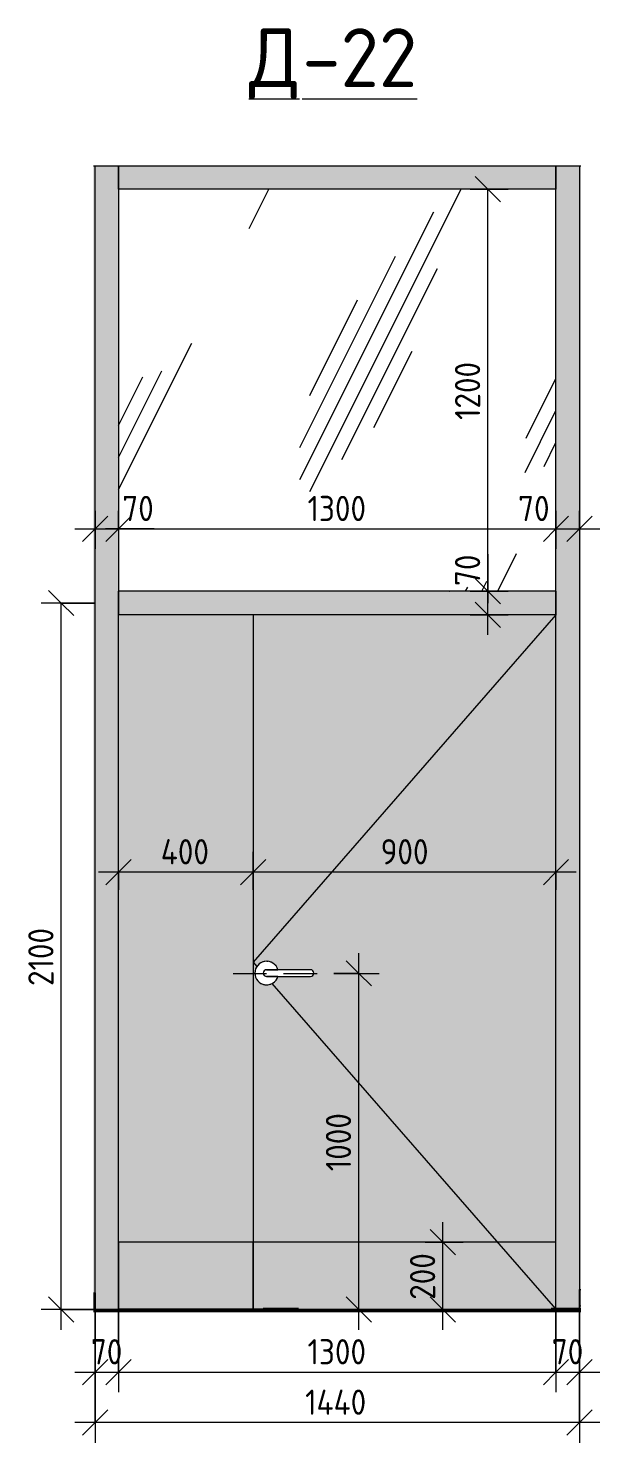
# Model space of a CAD drawing. Header units: millimetres. Extents: x 1399 to 16487, y 7988 to 12644.
# Drawn here: x 9080 to 10778, y 8004 to 12208 of the extents above; entities that cross this region are included whole.
import ezdxf

# ---------------------------------------------------------------- set-up
doc = ezdxf.new("R2010")
doc.units = ezdxf.units.MM
doc.linetypes.add('ADSK_Штрих_ш2 п1', pattern=[150, 100, -50])
for name, color, linetype, lineweight in [('A-ANNO-DIMS', 7, 'Continuous', 9), ('A-ANNO-DIMS-50', 7, 'Continuous', 9), ('A-DETL', 7, 'Continuous', 9), ('A-DETL-1', 7, 'ADSK_Штрих_ш2 п1', 9), ('A-DOOR-1', 7, 'Continuous', 9), ('A-FLOR', 7, 'Continuous', 9), ('A-GENM', 7, 'Continuous', 9), ('A-GLAZ-CURT', 7, 'Continuous', 9), ('A-GLAZ-CWMG', 7, 'Continuous', 9), ('A-WALL-PATT', 7, 'Continuous', 9), ('I-WALL', 7, 'Continuous', 9)]:
    doc.layers.add(name, color=color, linetype=linetype, lineweight=lineweight)
for name, color, linetype, lineweight, true_color in [('A-DETL-GENF-1', 7, 'Continuous', 9, 0xeeeeee), ('A-FLOR-1', 7, 'Continuous', 9, 0x787878), ('A-FLOR-FNSH-1', 7, 'Continuous', 25, 0x3c3c3c), ('G-ANNO-TEXT-1', 7, 'Continuous', 9, 0x3c3c3c)]:
    doc.layers.add(name, color=color, linetype=linetype, lineweight=lineweight, true_color=true_color)
doc.styles.add('GOST Common', font='GOST_Common.ttf', dxfattribs={"height": 175})
doc.styles.add('ISOCPEUR', font='isocpeur.ttf', dxfattribs={"width": 0.9, "height": 75})
doc.dimstyles.new('ISO-1_5', dxfattribs={"dimscale": 304.8, "dimtxt": 74.698588, "dimasz": 0.246063, "dimexe": 0.19685, "dimexo": 0, "dimgap": 0, "dimtad": 1, "dimdec": 0, "dimrnd": 10, "dimzin": 0, "dimdsep": 46, "dimtxsty": 'ISOCPEUR', "dimblk1": 'OBLIQUE', "dimblk2": 'OBLIQUE', "dimsah": 1, "dimcen": 0.09, "dimdle": 0.19685, "dimazin": 0, "dimtfac": 1, "dimtdec": 4, "dimtix": 1, "dimtmove": 0, "dimatfit": 3, "dimfxl": 1, "dimtvp": 1, "dimtolj": 1, "dimtzin": 0, "dimarcsym": 2})
doc.dimstyles.new('ISO-1_5_1', dxfattribs={"dimscale": 304.8, "dimtxt": 74.698588, "dimasz": 0.246063, "dimexe": 0.19685, "dimexo": 0, "dimgap": 0, "dimtad": 1, "dimdec": 0, "dimrnd": 10, "dimzin": 0, "dimdsep": 46, "dimtxsty": 'ISOCPEUR', "dimblk1": 'OBLIQUE', "dimblk2": 'OBLIQUE', "dimsah": 1, "dimcen": 0.09, "dimdle": 0.19685, "dimazin": 0, "dimtfac": 1, "dimtdec": 4, "dimtix": 1, "dimtmove": 1, "dimatfit": 3, "dimfxl": 1, "dimtvp": 1, "dimtolj": 1, "dimtzin": 0, "dimarcsym": 2})

# ---------------------------------------------------------------- blocks, each defined once
blk = doc.blocks.new('Плинтус - Плинтус темный _ст_школа_-33413156-Д-22 3 этаж')
at = {"layer": 'A-GENM'}
blk.add_hatch(color=256, dxfattribs=at).paths.add_polyline_path([(-24051, 8400), (-24051, 8450), (-24055.8, 8450), (-24055.8, 8400)])
for p, q in [((-24055.8, 8450), (-24051, 8450)), ((-24051, 8450), (-24051, 8400))]:
    blk.add_line(p, q, dxfattribs=at)
blk = doc.blocks.new('Плинтус - Плинтус темный _ст_школа_-33413114-Д-22 3 этаж')
at = {"layer": 'A-GENM'}
blk.add_hatch(color=256, dxfattribs=at).paths.add_polyline_path([(-22607.6, 8410), (-22607.6, 8460), (-22611, 8460), (-22611, 8410)])
for p, q in [((-22611, 8460), (-22607.6, 8460)), ((-22611, 8410), (-22611, 8460)), ((-22607.6, 8410), (-22611, 8410))]:
    blk.add_line(p, q, dxfattribs=at)
blk = doc.blocks.new('Прямоугольный импост - 50 x 70 мм-31927764-Д-22 3 этаж')
at = {"layer": 'A-GLAZ-CWMG'}
blk.add_hatch(color=256, dxfattribs=at).paths.add_polyline_path([(-24051, 8400), (-23981, 8400), (-23981, 10500), (-24051, 10500), (-24051, 8450)])
blk.add_line((-23981, 10500), (-23981, 10465), dxfattribs=at)
blk = doc.blocks.new('Дверь_Витражная_остекление_ - ДВН_ДАО_Главный вход_1200 в свету Д-22 _п_-31928779-Д-22 3 этаж')
at = {"layer": 'A-DOOR-1'}
blk.add_hatch(color=256, dxfattribs=at).paths.add_polyline_path([(-23581, 8600), (-23581, 10465), (-23981, 10465), (-23981, 8600)])
h = blk.add_hatch(color=256, dxfattribs=at)
h.paths.add_polyline_path([(-23331.7, 8600), (-22681, 8600), (-22681, 10465), (-23581, 10465), (-23581, 8600)])
h.paths.add_polyline_path([(-23541, 9365), (-23550.5, 9366.3), (-23558.8, 9369.9), (-23565.9, 9375.4), (-23571.4, 9382.7), (-23574.8, 9391), (-23576, 9400), (-23574.8, 9409.1), (-23571.3, 9417.5), (-23565.7, 9424.7), (-23558, 9430.5), (-23548.9, 9434), (-23541, 9435), (-23531.9, 9433.8), (-23523.5, 9430.3), (-23516.3, 9424.7), (-23510.7, 9417.5), (-23507.2, 9410), (-23408.4, 9409.7), (-23404.4, 9407.4), (-23403.1, 9406), (-23402.1, 9404.4), (-23401.3, 9402.6), (-23401.2, 9398.4), (-23402.1, 9395.6), (-23402.3, 9395), (-23405.2, 9391.9), (-23407.7, 9390.6), (-23408.4, 9390.3), (-23415.4, 9390), (-23507.5, 9390), (-23511.1, 9381.7), (-23516.8, 9374.7), (-23524.1, 9369.3), (-23532.5, 9366), (-23541, 9365)])
for p, q in [((-23981, 8400), (-23981, 10465)), ((-23581, 10465), (-23981, 10465)), ((-22681, 10465), (-23581, 9432.5)), ((-23581, 10465), (-23581, 8402)), ((-23581, 9432.5), (-23569.7, 9419.6)), ((-23411, 9410), (-23541, 9410)), ((-23541, 9410), (-23507.5, 9410)), ((-23541, 9390), (-23411, 9390)), ((-23507.5, 9390), (-23541, 9390)), ((-23426, 9410), (-23526, 9410)), ((-23526, 9390), (-23426, 9390)), ((-23525.5, 9368.8), (-22682.7, 8402))]:
    blk.add_line(p, q, dxfattribs=at)
at = {"layer": 'A-DOOR-1', "flags": 128}
for points in [[(-23526, 9410), (-23526.6, 9410), (-23527.2, 9410), (-23527.8, 9410), (-23528.4, 9410), (-23529, 9410), (-23529.6, 9410), (-23530.1, 9410), (-23530.7, 9410), (-23531.3, 9410), (-23531.8, 9410), (-23532.4, 9410), (-23532.9, 9410), (-23533.5, 9410), (-23534, 9410), (-23534.5, 9410), (-23535, 9410), (-23535.4, 9410), (-23535.9, 9410), (-23536.3, 9410), (-23536.8, 9410), (-23537.2, 9410), (-23537.6, 9410), (-23537.9, 9410), (-23538.3, 9410), (-23538.6, 9410), (-23538.9, 9410), (-23539.2, 9410), (-23539.5, 9410), (-23539.8, 9410), (-23540, 9410), (-23540.2, 9410), (-23540.4, 9410), (-23540.5, 9410), (-23540.7, 9410), (-23540.8, 9410), (-23540.9, 9410), (-23540.9, 9410), (-23541, 9410), (-23541, 9410)], [(-23541, 9390), (-23541, 9390), (-23540.9, 9390), (-23540.8, 9390), (-23540.7, 9390), (-23540.6, 9390), (-23540.4, 9390), (-23540.2, 9390), (-23540, 9390), (-23539.8, 9390), (-23539.6, 9390), (-23539.3, 9390), (-23539, 9390), (-23538.7, 9390), (-23538.4, 9390), (-23538, 9390), (-23537.7, 9390), (-23537.3, 9390), (-23536.9, 9390), (-23536.5, 9390), (-23536, 9390), (-23535.6, 9390), (-23535.1, 9390), (-23534.6, 9390), (-23534.1, 9390), (-23533.6, 9390), (-23533.1, 9390), (-23532.5, 9390), (-23532, 9390), (-23531.4, 9390), (-23530.9, 9390), (-23530.3, 9390), (-23529.7, 9390), (-23529.1, 9390), (-23528.5, 9390), (-23528, 9390), (-23527.4, 9390), (-23526.8, 9390), (-23526.2, 9390), (-23526, 9390)], [(-23411, 9410), (-23411, 9410), (-23411.1, 9410), (-23411.2, 9410), (-23411.3, 9410), (-23411.4, 9410), (-23411.6, 9410), (-23411.8, 9410), (-23412, 9410), (-23412.2, 9410), (-23412.4, 9410), (-23412.7, 9410), (-23413, 9410), (-23413.3, 9410), (-23413.6, 9410), (-23414, 9410), (-23414.3, 9410), (-23414.7, 9410), (-23415.1, 9410), (-23415.5, 9410), (-23416, 9410), (-23416.4, 9410), (-23416.9, 9410), (-23417.4, 9410), (-23417.9, 9410), (-23418.4, 9410), (-23418.9, 9410), (-23419.5, 9410), (-23420, 9410), (-23420.6, 9410), (-23421.1, 9410), (-23421.7, 9410), (-23422.3, 9410), (-23422.9, 9410), (-23423.5, 9410), (-23424, 9410), (-23424.6, 9410), (-23425.2, 9410), (-23425.8, 9410), (-23426, 9410)], [(-23426, 9390), (-23425.4, 9390), (-23424.8, 9390), (-23424.2, 9390), (-23423.6, 9390), (-23423, 9390), (-23422.4, 9390), (-23421.9, 9390), (-23421.3, 9390), (-23420.7, 9390), (-23420.2, 9390), (-23419.6, 9390), (-23419.1, 9390), (-23418.5, 9390), (-23418, 9390), (-23417.5, 9390), (-23417, 9390), (-23416.6, 9390), (-23416.1, 9390), (-23415.7, 9390), (-23415.2, 9390), (-23414.8, 9390), (-23414.4, 9390), (-23414.1, 9390), (-23413.7, 9390), (-23413.4, 9390), (-23413.1, 9390), (-23412.8, 9390), (-23412.5, 9390), (-23412.2, 9390), (-23412, 9390), (-23411.8, 9390), (-23411.6, 9390), (-23411.5, 9390), (-23411.3, 9390), (-23411.2, 9390), (-23411.1, 9390), (-23411.1, 9390), (-23411, 9390), (-23411, 9390)]]:
    blk.add_lwpolyline(points, dxfattribs=at)
at = {"layer": 'A-DOOR-1'}
for centre, radius, start, end in [((-23541, 9400), 35, 16.6015, 180), ((-23541, 9400), 35, 119.0854, 120), ((-23541, 9400), 35, 98.5767, 105), ((-23541, 9400), 35, 83.5447, 90), ((-23541, 9400), 35, 68.5405, 75), ((-23541, 9400), 35, 53.5543, 60), ((-23541, 9400), 35, 38.5805, 45), ((-23541, 9400), 35, 23.6155, 30), ((-23541, 9400), 35, 180, 343.3985), ((-23541, 9400), 10, 90, 270), ((-23541, 9400), 10, 90, 270), ((-23541, 9400), 35, 315, 321.4195), ((-23541, 9400), 35, 330, 336.3845), ((-23411, 9400), 10, 270, 90), ((-23541, 9400), 35, 240, 240.9146), ((-23541, 9400), 35, 255, 261.4233), ((-23541, 9400), 35, 270, 276.4553), ((-23541, 9400), 35, 285, 291.4595), ((-23541, 9400), 35, 300, 306.4457)]:
    blk.add_arc(centre, radius, start, end, dxfattribs=at)
blk = doc.blocks.new('Прямоугольный импост - 50 x 70 мм-31928777-Д-22 3 этаж')
at = {"layer": 'A-GLAZ-CWMG'}
blk.add_hatch(color=256, dxfattribs=at).paths.add_polyline_path([(-23835.4, 11730), (-22681, 11730), (-22681, 11800), (-23981, 11800), (-23981, 11730), (-23937.9, 11730)])
for p, q in [((-23981, 11730), (-23981, 11800)), ((-22681, 11800), (-22681, 11730)), ((-22681, 11730), (-23981, 11730))]:
    blk.add_line(p, q, dxfattribs=at)
blk = doc.blocks.new('Системная панель - Стекло - 40мм-32261946-Д-22 3 этаж')
at = {"layer": 'A-GLAZ-CURT'}
h = blk.add_hatch(dxfattribs=at)
h.set_pattern_fill('FP_1', color=256, style=0, pattern_type=2)
h.set_pattern_definition([(63.435, (127, 63.5), (-511.167, 1533.495), [635, -381, 635, -381, -807.806]), (63.435, (127, 63.5), (-511.167, 1533.495), [-2032, 254, -553.806]), (63.435, (95.2, 95.2), (-511.167, 1533.495), [508, -635, 381, -381, -934.806]), (63.435, (95.2, 95.2), (-511.167, 1533.495), [-1905, 444.5, -490.306]), (63.435, (95.2, 190.5), (-511.167, 1533.495), [381, -762, 254, -381, -1061.806]), (63.435, (95.2, 190.5), (-511.167, 1533.495), [-1778, 571.5, -490.306]), (63.435, (190.5, 95.2), (-511.167, 1533.495), [381, -762, 317.5, -12809.3]), (63.435, (285.8, 190.5), (-511.167, 1533.495), [190.5, -952.5, 127, -12999.8]), (63.435, (127, 349.2), (-511.167, 1533.495), [127, -952.5, 127, -508, -1125.306]), (63.435, (127, 349.2), (-511.167, 1533.495), [-1714.5, 317.5, -807.806]), (63.435, (698.5, 254), (-511.167, 1533.495), [635, -952.5, 762, -503.006]), (63.435, (698.5, 158.8), (-511.167, 1533.495), [889, -635, 952.5, -376.006]), (63.435, (762, 190.5), (-511.167, 1533.495), [1016, -508, 762, -553.806]), (63.435, (857.2, 285.8), (-511.167, 1533.495), [635, -889, 508, -807.806]), (63.435, (762, 476.2), (-511.167, 1533.495), [317.5, -1270, 381, -871.306]), (63.435, (952.5, 381), (-511.167, 1533.495), [254, -1270, 254, -1061.806])])
h.paths.add_polyline_path([(-22681, 10535), (-22681, 11730), (-23981, 11730), (-23981, 10535)])
blk = doc.blocks.new('Прямоугольный импост - 50 x 70 мм-31701779-Д-22 3 этаж')
at = {"layer": 'A-GLAZ-CWMG'}
blk.add_hatch(color=256, dxfattribs=at).paths.add_polyline_path([(-22611, 8402), (-22611, 10500), (-22681, 10500), (-22681, 8402), (-22613.3, 8402)])
blk.add_line((-22681, 8402), (-22681, 10500), dxfattribs=at)
blk = doc.blocks.new('Прямоугольный импост - 50 x 70 мм-31928778-Д-22 3 этаж')
at = {"layer": 'A-GLAZ-CWMG'}
blk.add_hatch(color=256, dxfattribs=at).paths.add_polyline_path([(-23981, 10465), (-22681, 10465), (-22681, 10535), (-23981, 10535), (-23981, 10500)])
for p, q in [((-23981, 10465), (-23981, 10535)), ((-22681, 10535), (-23981, 10535)), ((-22681, 10535), (-22681, 10465)), ((-22681, 10465), (-23581, 10465))]:
    blk.add_line(p, q, dxfattribs=at)
blk = doc.blocks.new('Прямоугольный импост - 50 x 70 мм-32261947-Д-22 3 этаж')
at = {"layer": 'A-GLAZ-CWMG'}
blk.add_hatch(color=256, dxfattribs=at).paths.add_polyline_path([(-24051, 10500), (-23981, 10500), (-23981, 11800), (-24051, 11800), (-24051, 10535)])
blk.add_line((-23981, 11800), (-23981, 10500), dxfattribs=at)
blk = doc.blocks.new('Прямоугольный импост - 50 x 70 мм-32257330-Д-22 3 этаж')
at = {"layer": 'A-GLAZ-CWMG'}
blk.add_hatch(color=256, dxfattribs=at).paths.add_polyline_path([(-22681, 10500), (-22611, 10500), (-22611, 11800), (-22681, 11800), (-22681, 10600)])
blk.add_line((-22681, 10500), (-22681, 11800), dxfattribs=at)
blk = doc.blocks.new('DIMBLOCK26-Д-22 3 этаж')
at = {"layer": 'A-ANNO-DIMS-50'}
for p, q in [((9748.1, 9647.1), (9748.1, 9760.2)), ((10648.1, 9647.1), (10648.1, 9760.2)), ((10708.1, 9700.2), (9748.1, 9700.2)), ((9748.1, 9700.2), (9748.1, 9647.1)), ((10648.1, 9700.2), (10648.1, 9647.1))]:
    blk.add_line(p, q, dxfattribs=at)
at = {"layer": 'A-ANNO-DIMS-50', "lineweight": 20}
for p, q in [((9748.1, 9700.2), (9785.6, 9737.7)), ((10648.1, 9700.2), (10685.6, 9737.7)), ((9748.1, 9700.2), (9710.6, 9662.7)), ((10648.1, 9700.2), (10610.6, 9662.7))]:
    blk.add_line(p, q, dxfattribs=at)
at = {"layer": 'A-ANNO-DIMS-50', "color": 0, "insert": (10127, 9798.2), "char_height": 75, "width": 170.658, "attachment_point": 1, "line_spacing_factor": 1.149209, "style": 'ISOCPEUR'}
blk.add_mtext('900', dxfattribs=at)
blk = doc.blocks.new('_Oblique')
at = {"color": 0, "linetype": 'ByBlock', "lineweight": -2}
blk.add_line((-0.5, -0.5), (0.5, 0.5), dxfattribs=at)
blk = doc.blocks.new('DIMBLOCK27-Д-22 3 этаж')
at = {"layer": 'A-ANNO-DIMS-50'}
for p, q in [((9348.1, 9647.1), (9348.1, 9760.2)), ((9748.1, 9647.1), (9748.1, 9760.2)), ((9748.1, 9700.2), (9288.1, 9700.2)), ((9348.1, 9700.2), (9348.1, 9647.1)), ((9748.1, 9700.2), (9748.1, 9647.1))]:
    blk.add_line(p, q, dxfattribs=at)
at = {"layer": 'A-ANNO-DIMS-50', "lineweight": 20}
for p, q in [((9348.1, 9700.2), (9385.6, 9737.7)), ((9748.1, 9700.2), (9785.6, 9737.7)), ((9348.1, 9700.2), (9310.6, 9662.7)), ((9748.1, 9700.2), (9710.6, 9662.7))]:
    blk.add_line(p, q, dxfattribs=at)
at = {"layer": 'A-ANNO-DIMS-50', "color": 0, "insert": (9473.4, 9798.2), "char_height": 75, "width": 179.277, "attachment_point": 1, "line_spacing_factor": 1.149209, "style": 'ISOCPEUR'}
blk.add_mtext('400', dxfattribs=at)
blk = doc.blocks.new('DIMBLOCK28-Д-22 3 этаж')
at = {"layer": 'A-ANNO-DIMS-50', "lineweight": 20}
for p, q in [((10312.1, 8600), (10274.6, 8637.5)), ((10312.1, 8600), (10349.6, 8562.5)), ((10312.1, 8400), (10274.6, 8437.5)), ((10312.1, 8400), (10349.6, 8362.5))]:
    blk.add_line(p, q, dxfattribs=at)
at = {"layer": 'A-ANNO-DIMS-50'}
for p, q in [((10312.1, 8340), (10312.1, 8660)), ((10259.1, 8600), (10372.1, 8600)), ((10312.1, 8600), (10259.1, 8600)), ((10259.1, 8400), (10372.1, 8400)), ((10312.1, 8400), (10259.1, 8400))]:
    blk.add_line(p, q, dxfattribs=at)
at = {"layer": 'A-ANNO-DIMS-50', "color": 0, "insert": (10214.1, 8428.9), "char_height": 75, "width": 170.658, "attachment_point": 1, "rotation": 90, "line_spacing_factor": 1.149209, "style": 'ISOCPEUR'}
blk.add_mtext('200', dxfattribs=at)
blk = doc.blocks.new('DIMBLOCK29-Д-22 3 этаж')
at = {"layer": 'A-ANNO-DIMS-50', "lineweight": 20}
for p, q in [((10062.1, 9399.3), (10024.6, 9436.8)), ((10062.1, 9399.3), (10099.6, 9361.8)), ((10062.1, 8400), (10024.6, 8437.5)), ((10062.1, 8400), (10099.6, 8362.5))]:
    blk.add_line(p, q, dxfattribs=at)
at = {"layer": 'A-ANNO-DIMS-50'}
for p, q in [((10062.1, 8340), (10062.1, 9459.3)), ((9988.1, 9399.3), (10122.1, 9399.3)), ((10062.1, 9399.3), (9988.1, 9399.3)), ((10009.1, 8400), (10122.1, 8400)), ((10062.1, 8400), (10009.1, 8400))]:
    blk.add_line(p, q, dxfattribs=at)
at = {"layer": 'A-ANNO-DIMS-50', "color": 0, "insert": (9964.1, 8811.3), "char_height": 75, "width": 212.029, "attachment_point": 1, "rotation": 90, "line_spacing_factor": 1.149209, "style": 'ISOCPEUR'}
blk.add_mtext('1000', dxfattribs=at)
blk = doc.blocks.new('DIMBLOCK30-Д-22 3 этаж')
at = {"layer": 'A-ANNO-DIMS-50', "lineweight": 20}
for p, q in [((9177.6, 10500), (9140.1, 10537.5)), ((9177.6, 10500), (9215.1, 10462.5)), ((9177.6, 8400), (9140.1, 8437.5)), ((9177.6, 8400), (9215.1, 8362.5))]:
    blk.add_line(p, q, dxfattribs=at)
at = {"layer": 'A-ANNO-DIMS-50'}
for p, q in [((9278.1, 10500), (9117.6, 10500)), ((9177.6, 8340), (9177.6, 10500)), ((9177.6, 10500), (9278.1, 10500)), ((9278.1, 8400), (9117.6, 8400)), ((9177.6, 8400), (9278.1, 8400))]:
    blk.add_line(p, q, dxfattribs=at)
at = {"layer": 'A-ANNO-DIMS-50', "color": 0, "insert": (9079.6, 9361.7), "char_height": 75, "width": 212.029, "attachment_point": 1, "rotation": 90, "line_spacing_factor": 1.149209, "style": 'ISOCPEUR'}
blk.add_mtext('2100', dxfattribs=at)
blk = doc.blocks.new('DIMBLOCK31-Д-22 3 этаж')
at = {"layer": 'A-ANNO-DIMS-50'}
for p, q in [((9278.1, 10773.6), (9278.1, 10660.6)), ((9278.1, 10720.6), (9278.1, 10773.6)), ((9348.1, 10773.6), (9348.1, 10660.6)), ((9348.1, 10720.6), (9348.1, 10773.6)), ((9218.1, 10720.6), (9348.1, 10720.6)), ((9309, 10720.6), (9313.1, 10720.6)), ((9453.8, 10720.6), (9309, 10720.6))]:
    blk.add_line(p, q, dxfattribs=at)
at = {"layer": 'A-ANNO-DIMS-50', "lineweight": 20}
for p, q in [((9278.1, 10720.6), (9315.6, 10758.1)), ((9348.1, 10720.6), (9385.6, 10758.1)), ((9278.1, 10720.6), (9240.6, 10683.1)), ((9348.1, 10720.6), (9310.6, 10683.1))]:
    blk.add_line(p, q, dxfattribs=at)
at = {"layer": 'A-ANNO-DIMS-50', "color": 0, "insert": (9359, 10818.6), "char_height": 75, "width": 113.772, "attachment_point": 1, "line_spacing_factor": 1.149209, "style": 'ISOCPEUR'}
blk.add_mtext('70', dxfattribs=at)
blk = doc.blocks.new('DIMBLOCK32-Д-22 3 этаж')
at = {"layer": 'A-ANNO-DIMS-50'}
for p, q in [((9348.1, 10773.6), (9348.1, 10660.6)), ((9348.1, 10720.6), (9348.1, 10773.6)), ((10648.1, 10773.6), (10648.1, 10660.6)), ((10648.1, 10720.6), (10648.1, 10773.6)), ((9348.1, 10720.6), (10648.1, 10720.6))]:
    blk.add_line(p, q, dxfattribs=at)
at = {"layer": 'A-ANNO-DIMS-50', "lineweight": 20}
for p, q in [((9348.1, 10720.6), (9385.6, 10758.1)), ((10648.1, 10720.6), (10685.6, 10758.1)), ((9348.1, 10720.6), (9310.6, 10683.1)), ((10648.1, 10720.6), (10610.6, 10683.1))]:
    blk.add_line(p, q, dxfattribs=at)
at = {"layer": 'A-ANNO-DIMS-50', "color": 0, "insert": (9909.7, 10818.6), "char_height": 75, "width": 212.029, "attachment_point": 1, "line_spacing_factor": 1.149209, "style": 'ISOCPEUR'}
blk.add_mtext('1300', dxfattribs=at)
blk = doc.blocks.new('DIMBLOCK33-Д-22 3 этаж')
at = {"layer": 'A-ANNO-DIMS-50'}
for p, q in [((10648.1, 10773.6), (10648.1, 10660.6)), ((10648.1, 10720.6), (10648.1, 10773.6)), ((10718.1, 10773.6), (10718.1, 10660.6)), ((10718.1, 10720.6), (10718.1, 10773.6)), ((10535.5, 10720.6), (10680.3, 10720.6)), ((10648.1, 10720.6), (10778.1, 10720.6)), ((10680.3, 10720.6), (10683.1, 10720.6))]:
    blk.add_line(p, q, dxfattribs=at)
at = {"layer": 'A-ANNO-DIMS-50', "lineweight": 20}
for p, q in [((10648.1, 10720.6), (10685.6, 10758.1)), ((10718.1, 10720.6), (10755.6, 10758.1)), ((10648.1, 10720.6), (10610.6, 10683.1)), ((10718.1, 10720.6), (10680.6, 10683.1))]:
    blk.add_line(p, q, dxfattribs=at)
at = {"layer": 'A-ANNO-DIMS-50', "color": 0, "insert": (10535.5, 10818.6), "char_height": 75, "width": 113.772, "attachment_point": 1, "line_spacing_factor": 1.149209, "style": 'ISOCPEUR'}
blk.add_mtext('70', dxfattribs=at)
blk = doc.blocks.new('DIMBLOCK34-Д-22 3 этаж')
at = {"layer": 'A-ANNO-DIMS-50'}
for p, q in [((10445.8, 10645.4), (10445.8, 10500.6)), ((10392.8, 10535), (10505.8, 10535)), ((10445.8, 10535), (10392.8, 10535)), ((10445.8, 10405), (10445.8, 10535)), ((10445.8, 10500.6), (10445.8, 10500)), ((10392.8, 10465), (10505.8, 10465)), ((10445.8, 10465), (10392.8, 10465))]:
    blk.add_line(p, q, dxfattribs=at)
at = {"layer": 'A-ANNO-DIMS-50', "lineweight": 20}
for p, q in [((10445.8, 10535), (10408.3, 10572.5)), ((10445.8, 10535), (10483.3, 10497.5)), ((10445.8, 10465), (10408.3, 10502.5)), ((10445.8, 10465), (10483.3, 10427.5))]:
    blk.add_line(p, q, dxfattribs=at)
at = {"layer": 'A-ANNO-DIMS-50', "color": 0, "insert": (10347.8, 10550.6), "char_height": 75, "width": 113.772, "attachment_point": 1, "rotation": 90, "line_spacing_factor": 1.149209, "style": 'ISOCPEUR'}
blk.add_mtext('70', dxfattribs=at)
blk = doc.blocks.new('DIMBLOCK35-Д-22 3 этаж')
at = {"layer": 'A-ANNO-DIMS-50'}
for p, q in [((10392.8, 11730), (10505.8, 11730)), ((10445.8, 11730), (10392.8, 11730)), ((10445.8, 10535), (10445.8, 11730)), ((10392.8, 10535), (10505.8, 10535)), ((10445.8, 10535), (10392.8, 10535))]:
    blk.add_line(p, q, dxfattribs=at)
at = {"layer": 'A-ANNO-DIMS-50', "lineweight": 20}
for p, q in [((10445.8, 11730), (10408.3, 11767.5)), ((10445.8, 11730), (10483.3, 11692.5)), ((10445.8, 10535), (10408.3, 10572.5)), ((10445.8, 10535), (10483.3, 10497.5))]:
    blk.add_line(p, q, dxfattribs=at)
at = {"layer": 'A-ANNO-DIMS-50', "color": 0, "insert": (10347.8, 11044.2), "char_height": 75, "width": 212.029, "attachment_point": 1, "rotation": 90, "line_spacing_factor": 1.149209, "style": 'ISOCPEUR'}
blk.add_mtext('1200', dxfattribs=at)
blk = doc.blocks.new('DIMBLOCK36-Д-22 3 этаж')
at = {"layer": 'A-ANNO-DIMS-50'}
for p, q in [((9278.1, 8400), (9278.1, 8154)), ((9278.1, 8214), (9278.1, 8400)), ((9348.1, 8400), (9348.1, 8154)), ((9348.1, 8214), (9348.1, 8400)), ((9218.1, 8214), (9348.1, 8214))]:
    blk.add_line(p, q, dxfattribs=at)
at = {"layer": 'A-ANNO-DIMS-50', "lineweight": 20}
for p, q in [((9278.1, 8214), (9315.6, 8251.5)), ((9348.1, 8214), (9385.6, 8251.5)), ((9278.1, 8214), (9240.6, 8176.5)), ((9348.1, 8214), (9310.6, 8176.5))]:
    blk.add_line(p, q, dxfattribs=at)
at = {"layer": 'A-ANNO-DIMS-50', "color": 0, "insert": (9265.7, 8312), "char_height": 75, "width": 113.772, "attachment_point": 1, "line_spacing_factor": 1.149209, "style": 'ISOCPEUR'}
blk.add_mtext('70', dxfattribs=at)
blk = doc.blocks.new('DIMBLOCK37-Д-22 3 этаж')
at = {"layer": 'A-ANNO-DIMS-50'}
for p, q in [((9348.1, 8400), (9348.1, 8154)), ((9348.1, 8214), (9348.1, 8400)), ((10648.1, 8400), (10648.1, 8154)), ((10648.1, 8214), (10648.1, 8400)), ((9348.1, 8214), (10648.1, 8214))]:
    blk.add_line(p, q, dxfattribs=at)
at = {"layer": 'A-ANNO-DIMS-50', "lineweight": 20}
for p, q in [((9348.1, 8214), (9385.6, 8251.5)), ((10648.1, 8214), (10685.6, 8251.5)), ((9348.1, 8214), (9310.6, 8176.5)), ((10648.1, 8214), (10610.6, 8176.5))]:
    blk.add_line(p, q, dxfattribs=at)
at = {"layer": 'A-ANNO-DIMS-50', "color": 0, "insert": (9909.7, 8312), "char_height": 75, "width": 212.029, "attachment_point": 1, "line_spacing_factor": 1.149209, "style": 'ISOCPEUR'}
blk.add_mtext('1300', dxfattribs=at)
blk = doc.blocks.new('DIMBLOCK38-Д-22 3 этаж')
at = {"layer": 'A-ANNO-DIMS-50'}
for p, q in [((10718.1, 8410), (10718.1, 8154)), ((10718.1, 8214), (10718.1, 8410)), ((10648.1, 8400), (10648.1, 8154)), ((10648.1, 8214), (10648.1, 8400)), ((10648.1, 8214), (10778.1, 8214))]:
    blk.add_line(p, q, dxfattribs=at)
at = {"layer": 'A-ANNO-DIMS-50', "lineweight": 20}
for p, q in [((10648.1, 8214), (10685.6, 8251.5)), ((10718.1, 8214), (10755.6, 8251.5)), ((10648.1, 8214), (10610.6, 8176.5)), ((10718.1, 8214), (10680.6, 8176.5))]:
    blk.add_line(p, q, dxfattribs=at)
at = {"layer": 'A-ANNO-DIMS-50', "color": 0, "insert": (10635.7, 8312), "char_height": 75, "width": 113.772, "attachment_point": 1, "line_spacing_factor": 1.149209, "style": 'ISOCPEUR'}
blk.add_mtext('70', dxfattribs=at)
blk = doc.blocks.new('DIMBLOCK39-Д-22 3 этаж')
at = {"layer": 'A-ANNO-DIMS-50'}
for p, q in [((10718.1, 8410), (10718.1, 8004.1)), ((10718.1, 8064.1), (10718.1, 8410)), ((9278.1, 8400), (9278.1, 8004.1)), ((9278.1, 8064.1), (9278.1, 8400)), ((10778.1, 8064.1), (9218.1, 8064.1))]:
    blk.add_line(p, q, dxfattribs=at)
at = {"layer": 'A-ANNO-DIMS-50', "lineweight": 20}
for p, q in [((9278.1, 8064.1), (9315.6, 8101.6)), ((10718.1, 8064.1), (10755.6, 8101.6)), ((9278.1, 8064.1), (9240.6, 8026.6)), ((10718.1, 8064.1), (10680.6, 8026.6))]:
    blk.add_line(p, q, dxfattribs=at)
at = {"layer": 'A-ANNO-DIMS-50', "color": 0, "insert": (9902.5, 8162.1), "char_height": 75, "width": 229.267, "attachment_point": 1, "line_spacing_factor": 1.149209, "style": 'ISOCPEUR'}
blk.add_mtext('1440', dxfattribs=at)

msp = doc.modelspace()

# ---------------------------------------------------------------- hatches: boundary and pattern name
at = {"layer": 'A-DETL-GENF-1'}
for points in [[(9348.1, 8400), (9350.1, 8400), (9350.1, 8402), (9748.1, 8402), (9748.1, 8600), (9348.1, 8600), (9348.1, 8402)], [(10634.2, 8400), (10634.2, 8402), (10648.1, 8402), (10648.1, 8600), (9748.1, 8600), (9748.1, 8402), (9883.2, 8402), (9883.2, 8400), (9997.4, 8400)], [(9409.7, 8400), (9748.1, 8400), (9748.1, 8402), (9350.1, 8402), (9350.1, 8400)], [(9777.4, 8400), (9777.4, 8402), (9748.1, 8402), (9748.1, 8400)]]:
    msp.add_hatch(color=256, dxfattribs=at).paths.add_polyline_path(points)
at = {"layer": 'A-FLOR-1'}
h = msp.add_hatch(color=256, dxfattribs=at)
h.paths.add_polyline_path([(10721.5, 8400), (10721, 8402), (10634.2, 8402), (10634.2, 8400), (10718.1, 8400)])
h.paths.add_polyline_path([(9777.4, 8400), (9883.2, 8400), (9883.2, 8402), (9777.4, 8402)])
at = {"layer": 'A-WALL-PATT'}
h = msp.add_hatch(color=256, dxfattribs=at)
h.paths.add_polyline_path([(10721, 8402), (10721.5, 8402.4), (10721.5, 8410), (10718.1, 8410), (10718.1, 8402), (10719.9, 8402)])
h.paths.add_polyline_path([(9278.1, 8450), (9278.1, 11800), (9273.2, 11800), (9273.2, 8450)])
h.paths.add_polyline_path([(10721.5, 8460), (10721.5, 11800), (10718.1, 11800), (10718.1, 8460)])

# ---------------------------------------------------------------- linework, layer by layer
at = {"layer": 'A-DETL'}
for p, q in [((9748.1, 8600), (9348.1, 8600)), ((9348.1, 8600), (9348.1, 8400)), ((10648.1, 8600), (9748.1, 8600)), ((9748.1, 8600), (9748.1, 8400)), ((9748.1, 8400), (9748.1, 8600)), ((10648.1, 8400), (10648.1, 8600)), ((9348.1, 8400), (9748.1, 8400)), ((9748.1, 8400), (10648.1, 8400))]:
    msp.add_line(p, q, dxfattribs=at)
at = {"layer": 'A-DETL-1'}
msp.add_line((9688.1, 9399.3), (9988.1, 9399.3), dxfattribs=at)
at = {"layer": 'A-FLOR'}
for p, q in [((9350.1, 8400), (9350.1, 8402)), ((9350.1, 8402), (9777.4, 8402)), ((9658.1, 8402), (9658.1, 8400))]:
    msp.add_line(p, q, dxfattribs=at)
at = {"layer": 'A-FLOR-FNSH-1'}
for p, q in [((9273.2, 8400), (10721.5, 8400)), ((9273.2, 8395), (10721.5, 8395)), ((9883.2, 8402), (9777.4, 8402)), ((9777.4, 8402), (9777.4, 8400)), ((9883.2, 8400), (9883.2, 8402)), ((10721.5, 8402), (10634.2, 8402)), ((10634.2, 8402), (10634.2, 8400))]:
    msp.add_line(p, q, dxfattribs=at)
at = {"layer": 'I-WALL'}
for p, q in [((9273.2, 11800), (10721.5, 11800)), ((9278.1, 8450), (9278.1, 11800)), ((10718.1, 11800), (10718.1, 8460)), ((10718.1, 8410), (10718.1, 8402))]:
    msp.add_line(p, q, dxfattribs=at)

# ---------------------------------------------------------------- block references
at = {"layer": 'A-DOOR-1'}
msp.add_blockref('Дверь_Витражная_остекление_ - ДВН_ДАО_Главный вход_1200 в свету Д-22 _п_-31928779-Д-22 3 этаж', (33329.1, 0), dxfattribs=at)
at = {"layer": 'A-GENM'}
for name in ['Плинтус - Плинтус темный _ст_школа_-33413114-Д-22 3 этаж', 'Плинтус - Плинтус темный _ст_школа_-33413156-Д-22 3 этаж']:
    msp.add_blockref(name, (33329.1, 0), dxfattribs=at)
at = {"layer": 'A-GLAZ-CURT'}
msp.add_blockref('Системная панель - Стекло - 40мм-32261946-Д-22 3 этаж', (33329.1, 0), dxfattribs=at)
at = {"layer": 'A-GLAZ-CWMG'}
for name in ['Прямоугольный импост - 50 x 70 мм-32261947-Д-22 3 этаж', 'Прямоугольный импост - 50 x 70 мм-31928777-Д-22 3 этаж', 'Прямоугольный импост - 50 x 70 мм-32257330-Д-22 3 этаж', 'Прямоугольный импост - 50 x 70 мм-31928778-Д-22 3 этаж', 'Прямоугольный импост - 50 x 70 мм-31927764-Д-22 3 этаж', 'Прямоугольный импост - 50 x 70 мм-31701779-Д-22 3 этаж']:
    msp.add_blockref(name, (33329.1, 0), dxfattribs=at)

# ---------------------------------------------------------------- texts
at = {"layer": 'G-ANNO-TEXT-1', "char_height": 175, "attachment_point": 1, "style": 'GOST Common'}
for s, insert, width in [('\\L\\fGOST Common|b0|i0|c204|p34|;\\LД', (9735.4, 12208.4), 192.405), ('\\L-22', (9894.1, 12208.4), 456.962)]:
    msp.add_mtext(s, dxfattribs=dict(at, insert=insert, width=width))

# ---------------------------------------------------------------- dimensions: what is measured, and where the dimension line sits
at = {"layer": 'A-ANNO-DIMS'}
for base, p1, p2, override, picture, middle in [((10445.8, 11730), (10392.8, 10535), (10392.8, 11730), {"dimpost": '<>', "dimfxl": 1195}, 'DIMBLOCK35-Д-22 3 этаж', (10408.3, 11132.5)), ((9177.6, 10500), (9278.1, 8400), (9278.1, 10500), {"dimpost": '<>', "dimfxl": 2100}, 'DIMBLOCK30-Д-22 3 этаж', (9140.1, 9450)), ((10062.1, 9399.3), (10009.1, 8400), (9988.1, 9399.3), {"dimpost": '<>', "dimfxl": 999.504926}, 'DIMBLOCK29-Д-22 3 этаж', (10024.6, 8899.6)), ((10312.1, 8600), (10259.1, 8400), (10259.1, 8600), {"dimpost": '<>', "dimfxl": 200}, 'DIMBLOCK28-Д-22 3 этаж', (10274.6, 8500))]:
    dim = msp.add_linear_dim(base=base, p1=p1, p2=p2, angle=90, dimstyle='ISO-1_5', override=override, dxfattribs=at)
    dim.commit()
    dim.dimension.update_dxf_attribs({"geometry": picture, "text_midpoint": middle})
for base, p1, p2, picture, middle in [((9348.1, 10720.6), (9278.1, 10773.6), (9348.1, 10773.6), 'DIMBLOCK31-Д-22 3 этаж', (9415.9, 10768.6)), ((10718.1, 10720.6), (10648.1, 10773.6), (10718.1, 10773.6), 'DIMBLOCK33-Д-22 3 этаж', (10592.4, 10768.6))]:
    dim = msp.add_linear_dim(base=base, p1=p1, p2=p2, dimstyle='ISO-1_5_1', override={"dimpost": '<>', "dimfxl": 70}, dxfattribs=at)
    dim.commit()
    dim.dimension.update_dxf_attribs({"geometry": picture, "text_midpoint": middle, "dimtype": 160})
for base, p1, p2, override, picture, middle in [((10648.1, 10720.6), (9348.1, 10773.6), (10648.1, 10773.6), {"dimpost": '<>', "dimfxl": 1300}, 'DIMBLOCK32-Д-22 3 этаж', (9998.1, 10758.1)), ((9348.1, 9700.2), (9748.1, 9647.1), (9348.1, 9647.1), {"dimpost": '<>', "dimfxl": 400}, 'DIMBLOCK27-Д-22 3 этаж', (9548.1, 9737.7)), ((9748.1, 9700.2), (10648.1, 9647.1), (9748.1, 9647.1), {"dimpost": '<>', "dimfxl": 900}, 'DIMBLOCK26-Д-22 3 этаж', (10198.1, 9737.7)), ((9278.1, 8064.1), (10718.1, 8410), (9278.1, 8400), {"dimpost": '<>', "dimfxl": 1440.034722}, 'DIMBLOCK39-Д-22 3 этаж', (9998.1, 8101.6)), ((10718.1, 8214), (10648.1, 8400), (10718.1, 8410), {"dimpost": '<>', "dimfxl": 70.710678}, 'DIMBLOCK38-Д-22 3 этаж', (10683.1, 8251.5)), ((9348.1, 8214), (9278.1, 8400), (9348.1, 8400), {"dimpost": '<>', "dimfxl": 70}, 'DIMBLOCK36-Д-22 3 этаж', (9313.1, 8251.5)), ((10648.1, 8214), (9348.1, 8400), (10648.1, 8400), {"dimpost": '<>', "dimfxl": 1300}, 'DIMBLOCK37-Д-22 3 этаж', (9998.1, 8251.5))]:
    dim = msp.add_linear_dim(base=base, p1=p1, p2=p2, dimstyle='ISO-1_5', override=override, dxfattribs=at)
    dim.commit()
    dim.dimension.update_dxf_attribs({"geometry": picture, "text_midpoint": middle})
dim = msp.add_linear_dim(base=(10445.8, 10535), p1=(10392.8, 10465), p2=(10392.8, 10535), angle=90, dimstyle='ISO-1_5_1', override={"dimpost": '<>', "dimfxl": 70}, dxfattribs=at)
dim.commit()
dim.dimension.update_dxf_attribs({"geometry": 'DIMBLOCK34-Д-22 3 этаж', "text_midpoint": (10397.8, 10607.5), "dimtype": 160, "text_rotation": 90})

doc.saveas('drawing.dxf')
